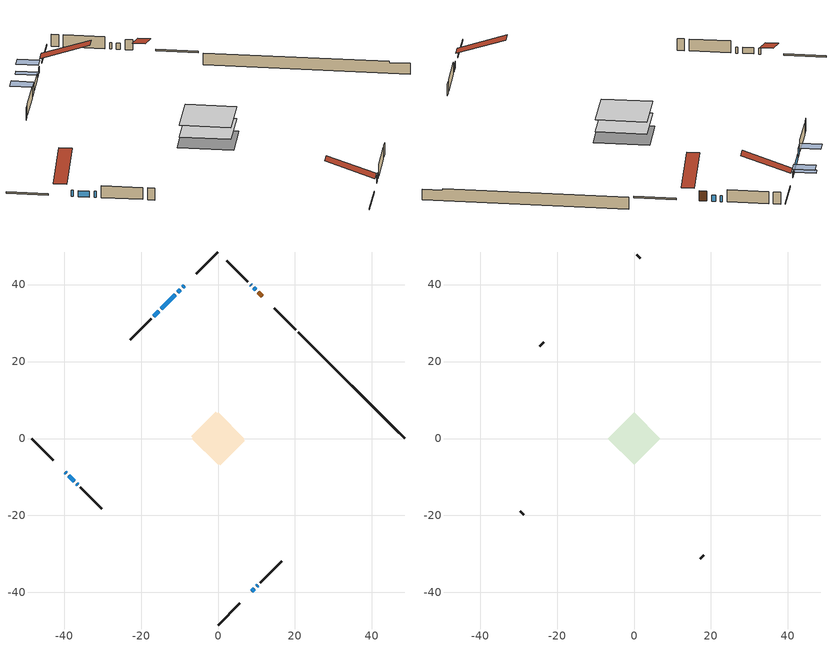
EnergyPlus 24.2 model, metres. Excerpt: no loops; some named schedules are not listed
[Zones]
conditioned space
 floor adiabatic (AdiabaticFloorConstruction): -6.87,0 0,6.87 6.87,0 0,-6.87 z0.48
 floor foundation (Slab1 construction): -6.9,0.64 -0.64,6.9 6.9,-0.64 0.64,-6.9 z-1.91
 wall outside (RimJoist1 construction): 0,-48.46 5.65,-42.81 / -48.46,0 -42.81,-5.65 / 0,48.46 -5.65,42.81 / 20.22,28.24 14.57,33.9 z0.48:0.78
 wall outside (AdiabaticWallConstruction 1): 11.49,36.97 10.51,37.95 z0.48:2.51
 wall outside (AdiabaticWallConstruction): 9.86,38.61 9.32,39.14 / 8.73,-39.73 9.47,-38.99 / -39.73,-8.73 -39.48,-8.98 / 10.13,-38.34 10.38,-38.08 / 8.67,39.8 8.45,40.02 / -11.09,37.38 -14.75,33.72 / -38.83,-9.64 -37.35,-11.12 / -36.69,-11.77 -36.4,-12.06 z0.48:1.7; -8.73,39.73 -9.16,39.3 z0.48:1.72; -9.82,38.65 -10.43,38.03 z0.48:0.79; -15.41,33.06 -16.66,31.8 z0.48:2.26
 wall outside (Wall1 construction): 11.04,-37.43 16.57,-31.9 / -35.74,-12.72 -30.21,-18.25 / -17.32,31.15 -22.85,25.61 / 7.79,40.67 2.26,46.21 z0.48:2.92
 wall foundation (FoundationWall1 construction): 20.88,27.59,-1.91 20.88,27.59,0.48 45.71,2.76,0.48 45.71,2.76,0.26 48.46,0,0.26 48.46,0,-1.91
 window (WindowConstruction 5): 9.86,38.61 9.32,39.14 z0.48:1.7
 window (WindowConstruction 4): 8.73,-39.73 9.47,-38.99 z0.48:1.7
 window (WindowConstruction 9): -39.73,-8.73 -39.48,-8.98 z0.48:1.7
 window (WindowConstruction 10): 10.13,-38.34 10.38,-38.09 z0.48:1.7
 window (WindowConstruction 6): 8.67,39.8 8.45,40.02 z0.48:1.7
 window (WindowConstruction 7): -8.73,39.73 -9.16,39.3 z0.48:1.72
 window (WindowConstruction 8): -9.82,38.65 -10.43,38.04 z0.48:0.78
 window (WindowConstruction): -11.09,37.38 -14.75,33.72 z0.48:1.7
 window (WindowConstruction 1): -15.41,33.06 -16.66,31.8 z0.48:2.26
 window (WindowConstruction 2): -38.83,-9.64 -37.35,-11.12 z0.48:1.7
 window (WindowConstruction 3): -36.69,-11.78 -36.4,-12.06 z0.48:1.7
 door (Door): 11.49,36.98 10.52,37.95 z0.48:2.51
 ceiling adiabatic (AdiabaticFloorConstruction): 0,-6.87 6.87,0 0,6.87 -6.87,0 z0.48
attic - vented
 floor to conditioned space (Floor1 construction Reversed): -6.87,0 0,6.87 6.87,0 0,-6.87 z2.92
 wall outside (Wall2 construction): 17.23,-31.24 18.17,-30.29 / -29.55,-18.91 -28.61,-19.85 / -23.51,24.95 -24.45,24.01 / 1.6,46.86 0.66,47.81 z0.48:2.92
 roof outside (Roof1 construction): 8.07,-40.39,2.92 1.39,-33.7,6.07 -0.38,-35.46,6.07 6.31,-42.15,2.92; -40.39,-8.07,2.92 -33.7,-1.39,6.07 -35.46,0.38,6.07 -42.15,-6.31,2.92; -8.07,40.39,2.92 -1.39,33.7,6.07 0.38,35.46,6.07 -6.31,42.15,2.92; 12.15,36.32,2.92 5.46,29.63,6.07 7.22,27.87,6.07 13.91,34.56,2.92
shading: -9.81,38.66 -8.09,40.38 -11.11,43.4 -12.83,41.68 z2.63; -10.64,37.82 -9.61,38.86 -12.63,41.88 -13.66,40.84 z1.08; -16.87,31.59 -15.19,33.27 -18.21,36.29 -19.89,34.61 z2.56
[Building]
Building 1: Terrain=Suburbs
[Site:Location]
Quebec Intl AP_QC: Latitude {deg}=46.8; Longitude {deg}=-71.38; Time Zone {hr}=-5; Elevation {m}=74; Keep Site Location Information=Yes
[Site:GroundTemperature:Shallow]
0.0108218, -2.24938, -2.43038, -1.3578, 2.94801, 7.23376, 10.9493, 13.303, 13.5029, 11.5886, 7.96783, 3.81355
[Site:WaterMainsTemperature]
Calculation Method=Schedule; Temperature Schedule=mains temperature schedule
[Material] Roughness=Rough; Thermal Absorptance=0.9
Name | Thickness {m} | Conductivity {W/m-K} | Density {kg/m3} | Specific Heat {J/kg-K} | Solar Absorptance | Visible Absorptance
asphalt or fiberglass shingles | 0.00635 | 0.162714 | 1121.4 | 1465.45 | 0.4 | 0.4
ceiling loosefill ins | 0.0846667 | 0.0480833 | 16.02 | 1046.75 | 0.7 | 0.7
ceiling stud and cavity | 0.1397 | 0.101195 | 65.682 | 1177.47 | 0.7 | 0.7
concrete 4.0 in. | 0.1016 | 1.803125 | 2242.8 | 837.4 | 0.7 | 0.7
concrete 8.0 in. | 0.2032 | 1.803125 | 2242.8 | 837.4 | 0.7 | 0.7
door material | 0.04445 | 0.053851 | 512.64 | 1214.23 | 0.7 | 0.7
exterior vertical ins | 0.0210149 | 0.029427 | 32.04 | 1214.23 | 0.7 | 0.7
floor covering | 0.0127 | 0.0433444 | 54.468 | 1339.84 | 0.6 | 0.6
floor rigid ins; wall rigid ins | 0.512978 | 0.029427 | 32.04 | 1214.23 | 0.7 | 0.7
floor stud and cavity | 0.1397 | 1.75129 | 37.0049 | 1207.88 | 0.7 | 0.7
furniture material conditioned space 1 | 0.1524 | 0.115458 | 640.8 | 1214.23 | 0.6 | 0.6
gypsum board | 0.0127 | 0.160291 | 801 | 837.4 | 0.6 | 0.6
gypsum board 1 | 0.0127 | 0.160291 | 801 | 837.4 | 0.7 | 0.7
osb sheathing 0.5 in. | 0.0127 | 0.115458 | 512.64 | 1214.23 | 0.7 | 0.7
osb sheathing 0.75 in. | 0.01905 | 0.115458 | 512.64 | 1214.23 | 0.7 | 0.7
osb sheathing 2.0 in. | 0.0508 | 0.115458 | 512.64 | 1214.23 | 0.7 | 0.7
rim joist rigid ins | 0.051816 | 0.029427 | 32.04 | 1214.23 | 0.7 | 0.7
rim joist stud and cavity | 0.0508 | 0.241261 | 125.044 | 1163.47 | 0.6 | 0.6
wall stud and cavity | 0.1397 | 0.0788651 | 139.0536 | 1170.24 | 0.7 | 0.7
wall stud and cavity 1 | 0.0889 | 6.1454 | 50.32683 | 1063.81 | 0.6 | 0.6
wall stud and cavity 2 | 0.0889 | 0.380278 | 52.3479 | 1209.89 | 0.7 | 0.7
wall stud and cavity 3 | 0.0889 | 0.391764 | 83.0341 | 1211.67 | 0.7 | 0.7
wood siding | 0.0254 | 0.102417 | 544.68 | 1172.36 | 0.4 | 0.4
wood siding 1 | 0.00254 | 0.102417 | 544.68 | 1172.36 | 0.4 | 0.4
wood siding 2; wood siding 3; wood siding 4 | 0.0254 | 0.102417 | 544.68 | 1172.36 | 0.7 | 0.7
[WindowMaterial:SimpleGlazingSystem]
Name | U-Factor {W/m2-K} | Solar Heat Gain Coefficient
WindowMaterial | 1.76415 | 0.55
WindowMaterial 1 | 1.86636 | 0.5
WindowMaterial 2 | 2.0225 | 0.42
WindowMaterial 3 | 2.96903 | 0.62
WindowMaterial 4 | 3.131417 | 0.48
WindowMaterial 5 | 3.01729 | 0.5
WindowMaterial 6 | 3.06442 | 0.52
WindowMaterial 7 | 2.05487 | 0.4
[Construction]
AdiabaticFloorConstruction: floor stud and cavity, floor rigid ins, osb sheathing 0.75 in., floor covering
AdiabaticWallConstruction: wood siding 3, wall rigid ins, wall stud and cavity 2, gypsum board
AdiabaticWallConstruction 1: wood siding 4, wall rigid ins, wall stud and cavity 2, gypsum board
Door: door material
Floor1 construction Reversed: gypsum board, ceiling stud and cavity, ceiling loosefill ins
FoundationWall1 construction: concrete 8.0 in., gypsum board 1
furniture construction conditioned space 1: furniture material conditioned space 1
PartitionWallConstruction: gypsum board, wall stud and cavity 3, gypsum board
RimJoist1 construction: wood siding 2, rim joist rigid ins, osb sheathing 2.0 in., rim joist stud and cavity
Roof1 construction: asphalt or fiberglass shingles
Slab1 construction: concrete 4.0 in.
Wall1 construction: wood siding, osb sheathing 0.5 in., wall stud and cavity, gypsum board
Wall2 construction: wood siding 1, wall stud and cavity 1
WindowConstruction; WindowConstruction 1: WindowMaterial
WindowConstruction 10; WindowConstruction 9: WindowMaterial 7
WindowConstruction 2; WindowConstruction 4: WindowMaterial 1
WindowConstruction 3: WindowMaterial 2
WindowConstruction 5: WindowMaterial 3
WindowConstruction 6: WindowMaterial 4
WindowConstruction 7: WindowMaterial 5
WindowConstruction 8: WindowMaterial 6
[Zone] Multiplier=1; Part of Total Floor Area=Yes
Name | Volume {m3}
attic - vented | 48.2632
conditioned space | 474.2
[Space]
Name | Zone | Volume {m3}
attic - vented 1 | attic - vented | 48.2632
conditioned space 1 | conditioned space | 474.2
[ZoneInfiltration:EffectiveLeakageArea]
infil attic - vented 1: Zone or Space=attic - vented 1; Schedule=Always On Discrete; Effective Air Leakage Area {cm2}=3481.85; Stack Coefficient=0.000388801; Wind Coefficient=1.33224e-05
[ZoneMixing]
whole house fan mix: Zone or Space=attic - vented; Schedule=Always On Continuous; Design Flow Rate Calculation Method=Flow/Zone; Design Flow Rate {m3/s}=0; Source Zone or Space=conditioned space
[SurfaceProperty:ExposedFoundationPerimeter]
Slab1: Exposed Perimeter Calculation Method=TotalExposedPerimeter; Total Exposed Perimeter {m}=39.014
[InternalMass] Zone or ZoneList=conditioned space; Space or SpaceList=conditioned space 1
Name | Construction | Surface Area {m2}
furniture mass conditioned space 1 | furniture construction conditioned space 1 | 75.4402
partition wall mass | PartitionWallConstruction | 188.601
[Lights]
interior lighting: Zone or ZoneList or Space or SpaceList=conditioned space 1; Schedule=interior lighting schedule; Design Level Calculation Method=LightingLevel; Lighting Level {W}=343.2; Return Air Fraction=0; Fraction Radiant=0.6; Fraction Visible=0.2; Fraction Replaceable=1
[People]
occupants: Zone or ZoneList or Space or SpaceList=conditioned space 1; Number of People Schedule=occupants schedule; Number of People Calculation Method=People; Number of People=3; Fraction Radiant=0.314171; Sensible Heat Fraction=0.56303; Activity Level Schedule=occupants activity schedule; Carbon Dioxide Generation Rate {m3/s-W}=0; Enable ASHRAE 55 Comfort Warnings=No; Mean Radiant Temperature Calculation Type=EnclosureAveraged
[ElectricEquipment] Zone or ZoneList or Space or SpaceList=conditioned space 1; Design Level Calculation Method=EquipmentLevel
Name | Schedule | Design Level {W} | Fraction Latent | Fraction Radiant | Fraction Lost
clothes dryer | clothes dryer schedule | 140.772 | 0.015 | 0.081 | 0.85
clothes washer | clothes washer schedule | 32.1985 | 0.03 | 0.162 | 0.7
cooking range | cooking range schedule | 215.147 | 0.08 | 0.432 | 0.2
dishwasher | dishwasher schedule | 66.8632 | 0.3 | 0.18 | 0.4
fridge | fridge schedule | 72.9452 | 0 | 0.6 | 0
mech vent house fan | mech vent house fan schedule | 0.95 | 0 | 0 | 1
mech vent house fan cfis | mech vent house fan cfis schedule | 0 | 0 | 0 | 0
mech vent range fan 0 | mech vent range fan 0 schedule | 57 | 0 | 0 | 1
misc plug loads | misc plug loads schedule | 494.7 | 0.045 | 0.513 | 0.1
whole house fan | Always On Discrete | 0 | 0 | 0 | 1
[OtherEquipment] Zone or ZoneList or Space or SpaceList=conditioned space 1; Design Level Calculation Method=EquipmentLevel
Name | Fuel Type | Schedule | Design Level {W} | Fraction Latent | Fraction Radiant | Fraction Lost
clothes dryer 1 | Electricity | clothes dryer schedule | 0 | 0.015 | 0.081 | 0.85
cooking range 1 | Electricity | cooking range schedule | 0 | 0.08 | 0.432 | 0.2
general water use latent | None | general water use schedule | 62.594 | 1 | 0 | 0
general water use sensible | None | general water use schedule | -61.6891 | 0 | 0.6 | 0
mech vent house fan latent load | None | Always On Discrete | 0 | 1 | 0 | 0
mech vent house fan sensible load | None | Always On Discrete | 0 | 0 | 0 | 0
water heater energy adjustment1 | Electricity | Always On Discrete | 0.01 | 0 | 0 | 1
[ZoneInfiltration:DesignFlowRate] Zone or ZoneList or Space or SpaceList=conditioned space 1; Schedule=Always On Discrete; Design Flow Rate Calculation Method=Flow/Zone; Design Flow Rate {m3/s}=0
infil flow; natural vent flow; whole house fan flow
[AvailabilityManager:Scheduled]
central ac airloop Availability Manager: Schedule=Always On Discrete
[Foundation:Kiva]
Foundation Kiva 1: Initial Indoor Air Temperature {C}=18; Wall Height Above Grade {m}=0.479999; Wall Depth Below Slab {m}=0.2032; Custom Block Material Name 1=exterior vertical ins; Custom Block Depth 1 {m}=2.39; Custom Block X Position 1 {m}=0.2159; Custom Block Z Position 1 {m}=0
[Foundation:Kiva:Settings]
Soil Conductivity {W/m-K}=0.849921; Soil Density {kg/m3}=1842.3; Soil Specific Heat {J/kg-K}=418.7; Ground Solar Absorptivity=0.9; Ground Thermal Absorptivity=0.9; Ground Surface Roughness {m}=0.03; Far-Field Width {m}=40; Deep-Ground Boundary Condition=ZeroFlux; Deep-Ground Depth {m}=40; Minimum Cell Dimension {m}=0.2; Maximum Cell Growth Coefficient=3; Simulation Timestep=Timestep
[Exterior:Lights]
exterior lighting: Schedule=exterior lighting schedule; Design Level {W}=75.6
[EnergyManagementSystem:GlobalVariable]
central_ac_airloop_Fan_RTF
infil_program_Qfan
infil_program_Qinf
natural_vent_program_Qnv
natural_vent_program_Qwhf
[EnergyManagementSystem:Sensor]
Name | Output:Variable or Output:Meter Index Key | Output:Variable or Output:Meter
airflow_gain | infil flow | Infiltration Sensible Heat Gain Energy
airflow_gain_1 | natural vent flow | Infiltration Sensible Heat Gain Energy
airflow_gain_2 | whole house fan flow | Infiltration Sensible Heat Gain Energy
airflow_loss | infil flow | Infiltration Sensible Heat Loss Energy
airflow_loss_1 | natural vent flow | Infiltration Sensible Heat Loss Energy
airflow_loss_2 | whole house fan flow | Infiltration Sensible Heat Loss Energy
clg_load_cond |  | Cooling:EnergyTransfer:Zone:CONDITIONED SPACE
clg_sp_s; clg_sp_s_1 | cooling setpoint | Schedule Value
clothes_dryer_exhaust_0_sch_s | clothes dryer exhaust 0 schedule | Schedule Value
cool_season | cooling season schedule | Schedule Value
htg_load_cond |  | Heating:EnergyTransfer:Zone:CONDITIONED SPACE
htg_sp_s; htg_sp_s_1 | heating setpoint | Schedule Value
ig_ee_conv | clothes dryer | Electric Equipment Convective Heating Energy
ig_ee_conv_2 | cooking range | Electric Equipment Convective Heating Energy
ig_ee_conv_4 | fridge | Electric Equipment Convective Heating Energy
ig_ee_conv_5 | misc plug loads | Electric Equipment Convective Heating Energy
ig_ee_conv_6 | whole house fan | Electric Equipment Convective Heating Energy
ig_ee_rad | clothes dryer | Electric Equipment Radiant Heating Energy
ig_ee_rad_2 | cooking range | Electric Equipment Radiant Heating Energy
ig_ee_rad_4 | fridge | Electric Equipment Radiant Heating Energy
ig_ee_rad_5 | misc plug loads | Electric Equipment Radiant Heating Energy
ig_ee_rad_6 | whole house fan | Electric Equipment Radiant Heating Energy
ig_lgt_conv | interior lighting | Lights Convective Heating Energy
ig_lgt_rad | interior lighting | Lights Radiant Heating Energy
ig_lgt_vis | interior lighting | Lights Visible Radiation Heating Energy
ig_oe_conv | clothes dryer 1 | Other Equipment Convective Heating Energy
ig_oe_conv_1 | cooking range 1 | Other Equipment Convective Heating Energy
ig_oe_conv_2 | general water use latent | Other Equipment Convective Heating Energy
ig_oe_conv_3 | general water use sensible | Other Equipment Convective Heating Energy
ig_oe_conv_4 | water heater energy adjustment1 | Other Equipment Convective Heating Energy
ig_oe_rad | clothes dryer 1 | Other Equipment Radiant Heating Energy
ig_oe_rad_1 | cooking range 1 | Other Equipment Radiant Heating Energy
ig_oe_rad_2 | general water use latent | Other Equipment Radiant Heating Energy
ig_oe_rad_3 | general water use sensible | Other Equipment Radiant Heating Energy
ig_oe_rad_4 | water heater energy adjustment1 | Other Equipment Radiant Heating Energy
ig_ppl_conv | occupants | People Convective Heating Energy
ig_ppl_rad | occupants | People Radiant Heating Energy
im_conv | furniture mass conditioned space 1 | Surface Inside Face Convection Heat Gain Energy
im_conv_1 | partition wall mass | Surface Inside Face Convection Heat Gain Energy
im_ig | furniture mass conditioned space 1 | Surface Inside Face Internal Gains Radiation Heat Gain Energy
im_ig_1 | partition wall mass | Surface Inside Face Internal Gains Radiation Heat Gain Energy
im_lgt | furniture mass conditioned space 1 | Surface Inside Face Lights Radiation Heat Gain Energy
im_lgt_1 | partition wall mass | Surface Inside Face Lights Radiation Heat Gain Energy
im_sol | furniture mass conditioned space 1 | Surface Inside Face Solar Radiation Heat Gain Energy
im_sol_1 | partition wall mass | Surface Inside Face Solar Radiation Heat Gain Energy
im_surf | furniture mass conditioned space 1 | Surface Inside Face Net Surface Thermal Radiation Heat Gain Energy
im_surf_1 | partition wall mass | Surface Inside Face Net Surface Thermal Radiation Heat Gain Energy
mech_vent_range_fan_0_sch_s | mech vent range fan 0 schedule | Schedule Value
mv_conv | mech vent house fan | Electric Equipment Convective Heating Energy
mv_conv_1 | mech vent house fan cfis | Electric Equipment Convective Heating Energy
mv_conv_2 | mech vent range fan 0 | Electric Equipment Convective Heating Energy
mv_conv_3 | mech vent house fan latent load | Other Equipment Convective Heating Energy
mv_conv_4 | mech vent house fan sensible load | Other Equipment Convective Heating Energy
mv_rad | mech vent house fan | Electric Equipment Radiant Heating Energy
mv_rad_1 | mech vent house fan cfis | Electric Equipment Radiant Heating Energy
mv_rad_2 | mech vent range fan 0 | Electric Equipment Radiant Heating Energy
mv_rad_3 | mech vent house fan latent load | Other Equipment Radiant Heating Energy
mv_rad_4 | mech vent house fan sensible load | Other Equipment Radiant Heating Energy
natural_vent_s | natural vent schedule | Schedule Value
out_pb_s |  | Site Outdoor Air Barometric Pressure
out_wt_s |  | Site Outdoor Air Humidity Ratio
site_vw_s |  | Site Wind Speed
ss_back_out | Window1 | Surface Window Shortwave from Zone Back Out Window Heat Transfer Rate
ss_back_out_1 | Window11 | Surface Window Shortwave from Zone Back Out Window Heat Transfer Rate
ss_back_out_10 | Window9 | Surface Window Shortwave from Zone Back Out Window Heat Transfer Rate
ss_back_out_2 | Window12 | Surface Window Shortwave from Zone Back Out Window Heat Transfer Rate
ss_back_out_3 | Window13 | Surface Window Shortwave from Zone Back Out Window Heat Transfer Rate
ss_back_out_4 | Window2 | Surface Window Shortwave from Zone Back Out Window Heat Transfer Rate
ss_back_out_5 | Window3 | Surface Window Shortwave from Zone Back Out Window Heat Transfer Rate
ss_back_out_6 | Window4 | Surface Window Shortwave from Zone Back Out Window Heat Transfer Rate
ss_back_out_7 | Window5 | Surface Window Shortwave from Zone Back Out Window Heat Transfer Rate
ss_back_out_8 | Window7 | Surface Window Shortwave from Zone Back Out Window Heat Transfer Rate
ss_back_out_9 | Window8 | Surface Window Shortwave from Zone Back Out Window Heat Transfer Rate
ss_conv | Door1 | Surface Inside Face Convection Heat Gain Energy
ss_conv_1 | Window1 | Surface Inside Face Convection Heat Gain Energy
ss_conv_10 | Window8 | Surface Inside Face Convection Heat Gain Energy
ss_conv_11 | Window9 | Surface Inside Face Convection Heat Gain Energy
ss_conv_2 | Window11 | Surface Inside Face Convection Heat Gain Energy
ss_conv_3 | Window12 | Surface Inside Face Convection Heat Gain Energy
ss_conv_4 | Window13 | Surface Inside Face Convection Heat Gain Energy
ss_conv_5 | Window2 | Surface Inside Face Convection Heat Gain Energy
ss_conv_6 | Window3 | Surface Inside Face Convection Heat Gain Energy
ss_conv_7 | Window4 | Surface Inside Face Convection Heat Gain Energy
ss_conv_8 | Window5 | Surface Inside Face Convection Heat Gain Energy
ss_conv_9 | Window7 | Surface Inside Face Convection Heat Gain Energy
ss_ig | Door1 | Surface Inside Face Internal Gains Radiation Heat Gain Energy
ss_ig_1 | Window1 | Surface Inside Face Internal Gains Radiation Heat Gain Energy
ss_ig_10 | Window8 | Surface Inside Face Internal Gains Radiation Heat Gain Energy
ss_ig_11 | Window9 | Surface Inside Face Internal Gains Radiation Heat Gain Energy
ss_ig_2 | Window11 | Surface Inside Face Internal Gains Radiation Heat Gain Energy
ss_ig_3 | Window12 | Surface Inside Face Internal Gains Radiation Heat Gain Energy
ss_ig_4 | Window13 | Surface Inside Face Internal Gains Radiation Heat Gain Energy
ss_ig_5 | Window2 | Surface Inside Face Internal Gains Radiation Heat Gain Energy
ss_ig_6 | Window3 | Surface Inside Face Internal Gains Radiation Heat Gain Energy
ss_ig_7 | Window4 | Surface Inside Face Internal Gains Radiation Heat Gain Energy
ss_ig_8 | Window5 | Surface Inside Face Internal Gains Radiation Heat Gain Energy
ss_ig_9 | Window7 | Surface Inside Face Internal Gains Radiation Heat Gain Energy
ss_lgt | Door1 | Surface Inside Face Lights Radiation Heat Gain Energy
ss_sol | Door1 | Surface Inside Face Solar Radiation Heat Gain Energy
ss_surf | Door1 | Surface Inside Face Net Surface Thermal Radiation Heat Gain Energy
ss_surf_1 | Window1 | Surface Inside Face Net Surface Thermal Radiation Heat Gain Energy
ss_surf_10 | Window8 | Surface Inside Face Net Surface Thermal Radiation Heat Gain Energy
ss_surf_11 | Window9 | Surface Inside Face Net Surface Thermal Radiation Heat Gain Energy
ss_surf_2 | Window11 | Surface Inside Face Net Surface Thermal Radiation Heat Gain Energy
ss_surf_3 | Window12 | Surface Inside Face Net Surface Thermal Radiation Heat Gain Energy
ss_surf_4 | Window13 | Surface Inside Face Net Surface Thermal Radiation Heat Gain Energy
ss_surf_5 | Window2 | Surface Inside Face Net Surface Thermal Radiation Heat Gain Energy
ss_surf_6 | Window3 | Surface Inside Face Net Surface Thermal Radiation Heat Gain Energy
ss_surf_7 | Window4 | Surface Inside Face Net Surface Thermal Radiation Heat Gain Energy
ss_surf_8 | Window5 | Surface Inside Face Net Surface Thermal Radiation Heat Gain Energy
ss_surf_9 | Window7 | Surface Inside Face Net Surface Thermal Radiation Heat Gain Energy
ss_trans_in | Window1 | Surface Window Transmitted Solar Radiation Rate
ss_trans_in_1 | Window11 | Surface Window Transmitted Solar Radiation Rate
ss_trans_in_10 | Window9 | Surface Window Transmitted Solar Radiation Rate
ss_trans_in_2 | Window12 | Surface Window Transmitted Solar Radiation Rate
ss_trans_in_3 | Window13 | Surface Window Transmitted Solar Radiation Rate
ss_trans_in_4 | Window2 | Surface Window Transmitted Solar Radiation Rate
ss_trans_in_5 | Window3 | Surface Window Transmitted Solar Radiation Rate
ss_trans_in_6 | Window4 | Surface Window Transmitted Solar Radiation Rate
ss_trans_in_7 | Window5 | Surface Window Transmitted Solar Radiation Rate
ss_trans_in_8 | Window7 | Surface Window Transmitted Solar Radiation Rate
ss_trans_in_9 | Window8 | Surface Window Transmitted Solar Radiation Rate
ss_trans_out | Window1 | Surface Inside Face Initial Transmitted Diffuse Transmitted Out Window Solar Radiation Rate
ss_trans_out_1 | Window11 | Surface Inside Face Initial Transmitted Diffuse Transmitted Out Window Solar Radiation Rate
ss_trans_out_10 | Window9 | Surface Inside Face Initial Transmitted Diffuse Transmitted Out Window Solar Radiation Rate
ss_trans_out_2 | Window12 | Surface Inside Face Initial Transmitted Diffuse Transmitted Out Window Solar Radiation Rate
ss_trans_out_3 | Window13 | Surface Inside Face Initial Transmitted Diffuse Transmitted Out Window Solar Radiation Rate
ss_trans_out_4 | Window2 | Surface Inside Face Initial Transmitted Diffuse Transmitted Out Window Solar Radiation Rate
ss_trans_out_5 | Window3 | Surface Inside Face Initial Transmitted Diffuse Transmitted Out Window Solar Radiation Rate
ss_trans_out_6 | Window4 | Surface Inside Face Initial Transmitted Diffuse Transmitted Out Window Solar Radiation Rate
ss_trans_out_7 | Window5 | Surface Inside Face Initial Transmitted Diffuse Transmitted Out Window Solar Radiation Rate
ss_trans_out_8 | Window7 | Surface Inside Face Initial Transmitted Diffuse Transmitted Out Window Solar Radiation Rate
ss_trans_out_9 | Window8 | Surface Inside Face Initial Transmitted Diffuse Transmitted Out Window Solar Radiation Rate
s_conv | Floor1 | Surface Inside Face Convection Heat Gain Energy
s_conv_1 | FoundationWall1 | Surface Inside Face Convection Heat Gain Energy
s_conv_10 | Wall1:225 | Surface Inside Face Convection Heat Gain Energy
s_conv_11 | Wall1:315 | Surface Inside Face Convection Heat Gain Energy
s_conv_12 | Wall1:45 | Surface Inside Face Convection Heat Gain Energy
s_conv_2 | inferred conditioned ceiling | Surface Inside Face Convection Heat Gain Energy
s_conv_3 | inferred conditioned floor | Surface Inside Face Convection Heat Gain Energy
s_conv_4 | RimJoist1:135 | Surface Inside Face Convection Heat Gain Energy
s_conv_5 | RimJoist1:225 | Surface Inside Face Convection Heat Gain Energy
s_conv_6 | RimJoist1:315 | Surface Inside Face Convection Heat Gain Energy
s_conv_7 | RimJoist1:45 | Surface Inside Face Convection Heat Gain Energy
s_conv_8 | Slab1 | Surface Inside Face Convection Heat Gain Energy
s_conv_9 | Wall1:135 | Surface Inside Face Convection Heat Gain Energy
s_ig | Floor1 | Surface Inside Face Internal Gains Radiation Heat Gain Energy
s_ig_1 | FoundationWall1 | Surface Inside Face Internal Gains Radiation Heat Gain Energy
s_ig_10 | Wall1:225 | Surface Inside Face Internal Gains Radiation Heat Gain Energy
s_ig_11 | Wall1:315 | Surface Inside Face Internal Gains Radiation Heat Gain Energy
s_ig_12 | Wall1:45 | Surface Inside Face Internal Gains Radiation Heat Gain Energy
s_ig_2 | inferred conditioned ceiling | Surface Inside Face Internal Gains Radiation Heat Gain Energy
s_ig_3 | inferred conditioned floor | Surface Inside Face Internal Gains Radiation Heat Gain Energy
s_ig_4 | RimJoist1:135 | Surface Inside Face Internal Gains Radiation Heat Gain Energy
s_ig_5 | RimJoist1:225 | Surface Inside Face Internal Gains Radiation Heat Gain Energy
s_ig_6 | RimJoist1:315 | Surface Inside Face Internal Gains Radiation Heat Gain Energy
s_ig_7 | RimJoist1:45 | Surface Inside Face Internal Gains Radiation Heat Gain Energy
s_ig_8 | Slab1 | Surface Inside Face Internal Gains Radiation Heat Gain Energy
s_ig_9 | Wall1:135 | Surface Inside Face Internal Gains Radiation Heat Gain Energy
s_lgt | Floor1 | Surface Inside Face Lights Radiation Heat Gain Energy
s_lgt_1 | FoundationWall1 | Surface Inside Face Lights Radiation Heat Gain Energy
s_lgt_10 | Wall1:225 | Surface Inside Face Lights Radiation Heat Gain Energy
s_lgt_11 | Wall1:315 | Surface Inside Face Lights Radiation Heat Gain Energy
s_lgt_12 | Wall1:45 | Surface Inside Face Lights Radiation Heat Gain Energy
s_lgt_2 | inferred conditioned ceiling | Surface Inside Face Lights Radiation Heat Gain Energy
s_lgt_3 | inferred conditioned floor | Surface Inside Face Lights Radiation Heat Gain Energy
s_lgt_4 | RimJoist1:135 | Surface Inside Face Lights Radiation Heat Gain Energy
s_lgt_5 | RimJoist1:225 | Surface Inside Face Lights Radiation Heat Gain Energy
